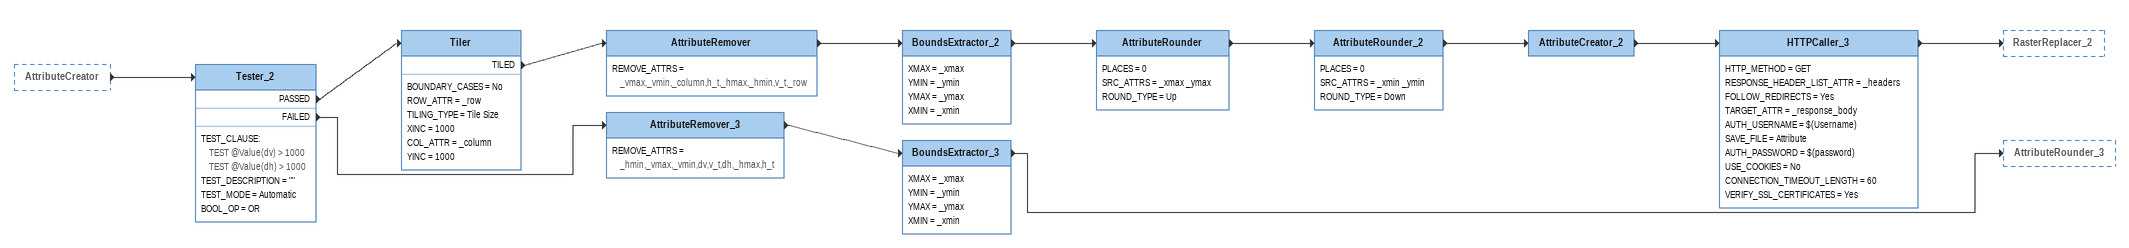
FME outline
AttributeCreator [outside]
    -> Tester_2
Tester_2
    TEST_CLAUSE:
      TEST @Value(dv) > 1000
      TEST @Value(dh) > 1000
    TEST_DESCRIPTION = ""
    TEST_MODE = Automatic
    BOOL_OP = OR
    PASSED -> Tiler
    FAILED -> AttributeRemover_3
Tiler
    BOUNDARY_CASES = No
    ROW_ATTR = _row
    TILING_TYPE = Tile Size
    XINC = 1000
    COL_ATTR = _column
    YINC = 1000
    TILED -> AttributeRemover
AttributeRemover
    REMOVE_ATTRS = _vmax,_vmin,_column,h_t,_hmax,_hmin,v_t,_row
    -> BoundsExtractor_2
BoundsExtractor_2
    XMAX = _xmax
    YMIN = _ymin
    YMAX = _ymax
    XMIN = _xmin
    -> AttributeRounder
AttributeRounder
    PLACES = 0
    SRC_ATTRS = _xmax _ymax
    ROUND_TYPE = Up
    -> AttributeRounder_2
AttributeRounder_2
    PLACES = 0
    SRC_ATTRS = _xmin _ymin
    ROUND_TYPE = Down
    -> AttributeCreator_2
AttributeCreator_2
    -> HTTPCaller_3
HTTPCaller_3
    HTTP_METHOD = GET
    RESPONSE_HEADER_LIST_ATTR = _headers
    FOLLOW_REDIRECTS = Yes
    TARGET_ATTR = _response_body
    AUTH_USERNAME = $(Username)
    SAVE_FILE = Attribute
    AUTH_PASSWORD = $(password)
    USE_COOKIES = No
    CONNECTION_TIMEOUT_LENGTH = 60
    VERIFY_SSL_CERTIFICATES = Yes
    -> RasterReplacer_2
AttributeRemover_3
    REMOVE_ATTRS = _hmin,_vmax,_vmin,dv,v_t,dh,_hmax,h_t
    -> BoundsExtractor_3
BoundsExtractor_3
    XMAX = _xmax
    YMIN = _ymin
    YMAX = _ymax
    XMIN = _xmin
    -> AttributeRounder_3
